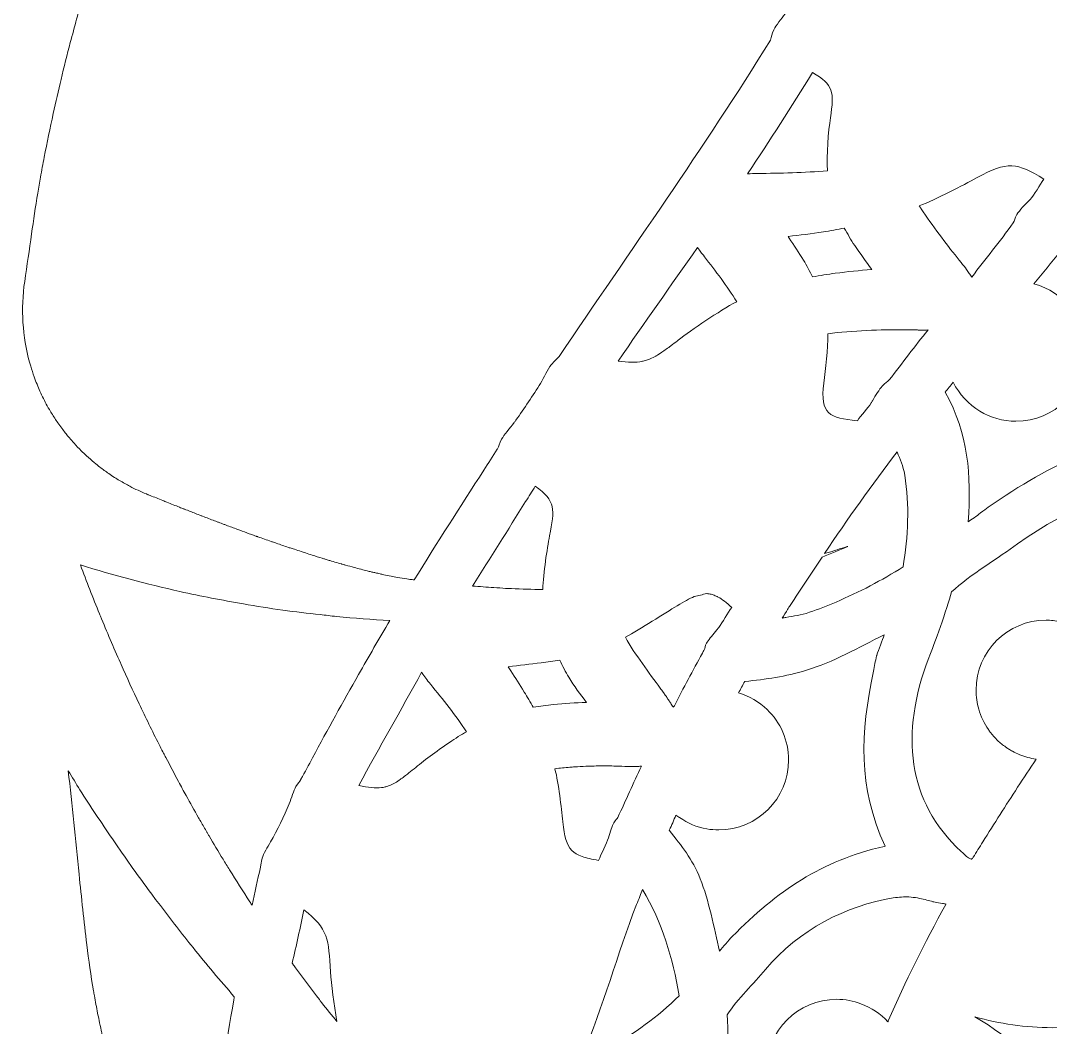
# Model space of a CAD drawing. Header units: millimetres. Extents: x -416 to 1516, y -417 to 43.
# Drawn here: x 976.61 to 1010.99, y -150.5 to -116.87 of the extents above; entities that cross this region are included whole.
import ezdxf

# ---------------------------------------------------------------- set-up
doc = ezdxf.new("R2010")
doc.units = ezdxf.units.MM
doc.header["$MEASUREMENT"] = 0
doc.layers.add('Layer 2', color=7, linetype='Continuous')

msp = doc.modelspace()

# ---------------------------------------------------------------- linework, layer by layer
at = {"layer": 'Layer 2', "lineweight": 0}
for points, knots in [([(976.746, -125.58), (976.823, -125.051), (976.9, -124.522), (976.977, -123.994), (977.037, -123.54), (977.109, -123.087), (977.183, -122.635), (977.212, -122.458), (977.241, -122.282), (977.273, -122.105), (977.312, -121.881), (977.356, -121.657), (977.399, -121.434), (977.493, -120.947), (977.591, -120.462), (977.698, -119.979), (977.699, -119.976), (977.699, -119.973), (977.7, -119.97), (977.784, -119.59), (977.871, -119.211), (977.96, -118.833), (978.06, -118.421), (978.16, -118.01), (978.267, -117.602), (978.419, -117.083), (978.534, -116.552), (978.706, -116.04), (978.706, -116.04), (979.194, -114.498), (979.194, -114.498), (979.369, -114.026), (979.539, -113.551), (979.714, -113.079), (979.738, -113.015), (979.762, -112.952), (979.786, -112.888), (979.851, -112.716), (979.918, -112.544), (979.986, -112.373), (980.013, -112.306), (980.039, -112.239), (980.066, -112.172), (980.159, -111.945), (980.254, -111.719), (980.355, -111.495), (980.355, -111.495), (980.355, -111.495), (980.356, -111.494), (980.563, -111.008), (980.779, -110.525), (981.004, -110.047), (981.008, -110.038), (981.012, -110.03), (981.016, -110.021), (981.241, -109.543), (981.474, -109.071), (981.719, -108.605), (982.215, -107.661), (982.756, -106.743), (983.354, -105.868), (984.531, -104.109), (985.886, -102.485), (987.4, -101.031), (988.928, -99.6), (990.64, -98.337), (992.491, -97.241), (996.185, -95.025), (1000.33, -93.415), (1004.533, -91.798), (1005.58, -91.396), (1006.628, -90.993), (1007.676, -90.587), (1007.727, -91.008), (1007.767, -91.481), (1007.789, -91.899), (1007.796, -92.024), (1007.785, -92.198), (1007.799, -92.277), (1007.813, -92.355), (1007.824, -92.362), (1007.825, -92.395), (1007.902, -94.1), (1007.934, -95.858), (1007.859, -97.536), (1007.785, -99.214), (1007.575, -100.76), (1007.342, -102.409), (1007.333, -102.47), (1007.303, -102.486), (1007.274, -102.592), (1007.246, -102.698), (1007.254, -102.893), (1007.23, -103.052), (1007.157, -103.538), (1007.027, -104.058), (1006.922, -104.551), (1006.919, -104.565), (1006.916, -104.579), (1006.913, -104.593), (1006.9, -104.654), (1006.887, -104.712), (1006.871, -104.774), (1006.843, -104.889), (1006.811, -105.003), (1006.782, -105.118), (1005.91, -108.541), (1004.786, -111.77), (1003.156, -114.93), (1003.152, -114.938), (1003.158, -114.927), (1003.117, -114.982), (1003.079, -115.032), (1003.011, -115.173), (1002.95, -115.279), (1002.946, -115.287), (1002.941, -115.296), (1002.936, -115.304), (1002.691, -115.721), (1002.426, -116.21), (1002.154, -116.615), (1002.148, -116.624), (1002.141, -116.633), (1002.135, -116.641), (1002.009, -116.821), (1001.83, -117.017), (1001.761, -117.178), (1001.688, -117.348), (1001.69, -117.376), (1001.645, -117.525), (999.42, -121.123), (996.957, -124.578), (994.594, -128.085), (994.478, -128.201), (994.455, -128.22), (994.329, -128.367), (994.203, -128.514), (994.094, -128.785), (993.968, -128.988), (993.725, -129.381), (993.419, -129.832), (993.148, -130.212), (993.138, -130.226), (993.128, -130.241), (993.118, -130.255), (993.109, -130.267), (993.098, -130.281), (993.088, -130.294), (992.948, -130.483), (992.75, -130.708), (992.67, -130.855), (992.59, -131.002), (992.583, -131.083), (992.533, -131.171), (992.529, -131.177), (992.527, -131.183), (992.523, -131.189), (992.374, -131.421), (992.224, -131.654), (992.074, -131.887), (991.294, -133.1), (990.504, -134.329), (989.753, -135.551), (989.705, -135.544), (989.655, -135.54), (989.607, -135.534), (989.575, -135.529), (989.541, -135.523), (989.509, -135.518), (989.403, -135.502), (989.297, -135.486), (989.185, -135.466), (989.118, -135.454), (989.047, -135.439), (988.979, -135.425), (988.897, -135.409), (988.817, -135.394), (988.732, -135.376), (988.693, -135.368), (988.652, -135.358), (988.612, -135.348), (988.585, -135.342), (988.559, -135.336), (988.533, -135.33), (988.523, -135.328), (988.513, -135.326), (988.502, -135.323), (988.499, -135.322), (988.495, -135.322), (988.492, -135.321), (988.452, -135.312), (988.412, -135.302), (988.372, -135.293), (988.332, -135.284), (988.293, -135.276), (988.252, -135.266), (988.251, -135.265), (988.251, -135.265), (988.25, -135.265), (988.228, -135.26), (988.206, -135.254), (988.184, -135.248), (988.118, -135.231), (988.052, -135.214), (987.986, -135.197), (987.984, -135.197), (987.982, -135.196), (987.979, -135.196), (987.977, -135.195), (987.975, -135.195), (987.973, -135.194), (987.898, -135.175), (987.824, -135.157), (987.748, -135.136), (987.653, -135.111), (987.556, -135.083), (987.46, -135.056), (987.445, -135.052), (987.429, -135.047), (987.414, -135.043), (987.389, -135.036), (987.365, -135.029), (987.34, -135.023), (987.339, -135.022), (987.338, -135.022), (987.336, -135.021), (987.328, -135.019), (987.319, -135.017), (987.311, -135.014), (987.281, -135.006), (987.251, -134.998), (987.221, -134.989), (987.145, -134.967), (987.068, -134.944), (986.991, -134.921), (986.972, -134.915), (986.955, -134.91), (986.937, -134.904), (986.929, -134.902), (986.921, -134.9), (986.914, -134.898), (986.869, -134.884), (986.824, -134.871), (986.779, -134.857), (986.745, -134.847), (986.712, -134.838), (986.678, -134.827), (986.568, -134.793), (986.456, -134.757), (986.344, -134.722), (986.269, -134.698), (986.195, -134.676), (986.119, -134.651), (986.071, -134.635), (986.022, -134.619), (985.973, -134.603), (985.898, -134.578), (985.824, -134.554), (985.75, -134.529), (985.703, -134.514), (985.656, -134.498), (985.609, -134.483), (985.59, -134.477), (985.57, -134.47), (985.551, -134.464), (985.417, -134.419), (985.283, -134.373), (985.148, -134.326), (985.105, -134.311), (985.063, -134.297), (985.02, -134.282), (985.004, -134.277), (984.988, -134.271), (984.972, -134.266), (984.827, -134.215), (984.68, -134.163), (984.534, -134.111), (984.524, -134.107), (984.513, -134.103), (984.503, -134.1), (984.501, -134.099), (984.5, -134.098), (984.498, -134.098), (984.492, -134.096), (984.486, -134.094), (984.48, -134.092), (984.45, -134.081), (984.42, -134.07), (984.39, -134.059), (984.341, -134.042), (984.293, -134.024), (984.244, -134.007), (984.138, -133.968), (984.032, -133.93), (983.926, -133.891), (983.884, -133.875), (983.843, -133.861), (983.802, -133.845), (983.677, -133.799), (983.552, -133.752), (983.427, -133.705), (983.418, -133.702), (983.409, -133.699), (983.401, -133.696), (983.368, -133.683), (983.335, -133.671), (983.302, -133.659), (983.274, -133.648), (983.246, -133.638), (983.219, -133.627), (983.202, -133.621), (983.185, -133.615), (983.168, -133.608), (983.141, -133.598), (983.113, -133.587), (983.086, -133.577), (982.953, -133.526), (982.82, -133.476), (982.688, -133.425), (982.671, -133.418), (982.653, -133.412), (982.636, -133.405), (982.574, -133.381), (982.513, -133.357), (982.451, -133.333), (982.329, -133.286), (982.207, -133.238), (982.086, -133.191), (982.083, -133.189), (982.079, -133.188), (982.076, -133.187), (982.075, -133.186), (982.074, -133.186), (982.073, -133.185), (982.069, -133.184), (982.066, -133.183), (982.062, -133.182), (982.062, -133.181), (982.061, -133.181), (982.06, -133.181), (982.06, -133.181), (982.06, -133.18), (982.059, -133.18), (982.035, -133.171), (982.012, -133.161), (981.989, -133.152), (981.965, -133.143), (981.942, -133.133), (981.918, -133.124), (981.776, -133.067), (981.636, -133.011), (981.495, -132.955), (981.448, -132.936), (981.402, -132.918), (981.356, -132.899), (981.213, -132.842), (981.069, -132.785), (980.93, -132.729), (980.93, -132.729), (980.93, -132.729), (980.93, -132.729), (980.93, -132.729), (980.93, -132.729), (980.93, -132.729), (980.93, -132.729), (980.93, -132.729), (980.93, -132.729), (980.91, -132.721), (980.89, -132.713), (980.869, -132.705), (980.862, -132.701), (980.854, -132.698), (980.846, -132.695), (980.834, -132.69), (980.821, -132.685), (980.809, -132.68), (980.62, -132.603), (980.437, -132.517), (980.259, -132.425), (980.201, -132.395), (980.146, -132.36), (980.088, -132.329), (979.971, -132.263), (979.854, -132.197), (979.742, -132.126), (979.677, -132.084), (979.615, -132.039), (979.551, -131.996), (979.452, -131.927), (979.353, -131.858), (979.258, -131.785), (979.194, -131.735), (979.132, -131.684), (979.07, -131.632), (978.981, -131.558), (978.894, -131.483), (978.809, -131.404), (978.749, -131.349), (978.69, -131.293), (978.633, -131.236), (978.551, -131.154), (978.472, -131.071), (978.395, -130.986), (978.342, -130.927), (978.288, -130.868), (978.237, -130.807), (978.161, -130.717), (978.089, -130.623), (978.018, -130.53), (977.972, -130.469), (977.925, -130.409), (977.881, -130.347), (977.808, -130.243), (977.74, -130.134), (977.673, -130.026), (977.638, -129.97), (977.602, -129.917), (977.569, -129.86), (977.476, -129.7), (977.389, -129.536), (977.31, -129.368), (977.237, -129.214), (977.171, -129.058), (977.111, -128.898), (977.094, -128.855), (977.079, -128.811), (977.063, -128.767), (977.022, -128.651), (976.984, -128.535), (976.949, -128.417), (976.936, -128.372), (976.922, -128.327), (976.909, -128.282), (976.675, -127.422), (976.609, -126.505), (976.746, -125.58)], [0, 0, 0, 0, 1, 1, 1, 2, 2, 2, 3, 3, 3, 4, 4, 4, 5, 5, 5, 6, 6, 6, 7, 7, 7, 8, 8, 8, 9, 9, 9, 10, 10, 10, 11, 11, 11, 12, 12, 12, 13, 13, 13, 14, 14, 14, 15, 15, 15, 16, 16, 16, 17, 17, 17, 18, 18, 18, 19, 19, 19, 20, 20, 20, 21, 21, 21, 22, 22, 22, 23, 23, 23, 24, 24, 24, 25, 25, 25, 26, 26, 26, 27, 27, 27, 28, 28, 28, 29, 29, 29, 30, 30, 30, 31, 31, 31, 32, 32, 32, 33, 33, 33, 34, 34, 34, 35, 35, 35, 36, 36, 36, 37, 37, 37, 38, 38, 38, 39, 39, 39, 40, 40, 40, 41, 41, 41, 42, 42, 42, 43, 43, 43, 44, 44, 44, 45, 45, 45, 46, 46, 46, 47, 47, 47, 48, 48, 48, 49, 49, 49, 50, 50, 50, 51, 51, 51, 52, 52, 52, 53, 53, 53, 54, 54, 54, 55, 55, 55, 56, 56, 56, 57, 57, 57, 58, 58, 58, 59, 59, 59, 60, 60, 60, 61, 61, 61, 62, 62, 62, 63, 63, 63, 64, 64, 64, 65, 65, 65, 66, 66, 66, 67, 67, 67, 68, 68, 68, 69, 69, 69, 70, 70, 70, 71, 71, 71, 72, 72, 72, 73, 73, 73, 74, 74, 74, 75, 75, 75, 76, 76, 76, 77, 77, 77, 78, 78, 78, 79, 79, 79, 80, 80, 80, 81, 81, 81, 82, 82, 82, 83, 83, 83, 84, 84, 84, 85, 85, 85, 86, 86, 86, 87, 87, 87, 88, 88, 88, 89, 89, 89, 90, 90, 90, 91, 91, 91, 92, 92, 92, 93, 93, 93, 94, 94, 94, 95, 95, 95, 96, 96, 96, 97, 97, 97, 98, 98, 98, 99, 99, 99, 100, 100, 100, 101, 101, 101, 102, 102, 102, 103, 103, 103, 104, 104, 104, 105, 105, 105, 106, 106, 106, 107, 107, 107, 108, 108, 108, 109, 109, 109, 110, 110, 110, 111, 111, 111, 112, 112, 112, 113, 113, 113, 114, 114, 114, 115, 115, 115, 116, 116, 116, 117, 117, 117, 118, 118, 118, 119, 119, 119, 120, 120, 120, 121, 121, 121, 122, 122, 122, 123, 123, 123, 124, 124, 124, 125, 125, 125, 126, 126, 126, 127, 127, 127, 128, 128, 128, 129, 129, 129, 130, 130, 130, 131, 131, 131, 132, 132, 132, 133, 133, 133, 134, 134, 134, 135, 135, 135, 136, 136, 136, 137, 137, 137, 138, 138, 138, 139, 139, 139, 140, 140, 140, 141, 141, 141, 142, 142, 142, 143, 143, 143, 144, 144, 144, 145, 145, 145, 145]), ([(1003.65, -120.113), (1003.583, -120.574), (1003.508, -121.361), (1003.551, -121.883), (1002.781, -121.955), (1001.972, -121.965), (1001.217, -121.98), (1001.056, -121.983), (1001.024, -121.981), (1000.882, -121.986), (1001.624, -120.869), (1002.343, -119.754), (1003.048, -118.609), (1003.767, -119.01), (1003.774, -119.26), (1003.65, -120.113)], [0, 0, 0, 0, 1, 1, 1, 2, 2, 2, 3, 3, 3, 4, 4, 4, 5, 5, 5, 5]), ([(1009.705, -121.723), (1010.023, -121.734), (1010.327, -121.885), (1010.777, -122.169), (1010.619, -122.368), (1010.475, -122.681), (1010.315, -122.845), (1010.155, -123.009), (1009.959, -123.209), (1009.874, -123.347), (1009.788, -123.485), (1009.812, -123.543), (1009.754, -123.624), (1009.305, -124.257), (1008.826, -124.82), (1008.37, -125.439), (1008.338, -125.391), (1008.31, -125.35), (1008.284, -125.312), (1008.158, -125.129), (1008.081, -125.034), (1007.881, -124.786), (1007.508, -124.323), (1007.036, -123.706), (1006.68, -123.158), (1006.66, -123.126), (1006.635, -123.091), (1006.615, -123.06), (1007.196, -122.831), (1008.059, -122.375), (1008.547, -122.113), (1009.054, -121.84), (1009.386, -121.712), (1009.705, -121.723)], [0, 0, 0, 0, 1, 1, 1, 2, 2, 2, 3, 3, 3, 4, 4, 4, 5, 5, 5, 6, 6, 6, 7, 7, 7, 8, 8, 8, 9, 9, 9, 10, 10, 10, 11, 11, 11, 11]), ([(1015.648, -130.531), (1013.056, -130.69), (1011.043, -131.639), (1008.916, -133.126), (1008.85, -133.173), (1008.758, -133.241), (1008.663, -133.313), (1008.519, -133.42), (1008.364, -133.537), (1008.248, -133.612), (1008.35, -132.031), (1008.263, -130.693), (1007.481, -129.28), (1007.57, -129.17), (1007.661, -129.061), (1007.75, -128.951), (1007.949, -129.352), (1008.259, -129.685), (1008.64, -129.915), (1008.991, -130.128), (1009.401, -130.253), (1009.842, -130.253), (1011.132, -130.253), (1012.177, -129.208), (1012.177, -127.918), (1012.177, -126.837), (1011.441, -125.929), (1010.443, -125.664), (1010.735, -125.309), (1011.024, -124.952), (1011.317, -124.597), (1013.232, -124.557), (1014.945, -124.174), (1016.7, -123.419), (1016.632, -123.616), (1016.469, -123.945), (1016.407, -124.116), (1015.608, -126.307), (1015.121, -128.239), (1015.648, -130.531)], [0, 0, 0, 0, 1, 1, 1, 2, 2, 2, 3, 3, 3, 4, 4, 4, 5, 5, 5, 6, 6, 6, 7, 7, 7, 8, 8, 8, 9, 9, 9, 10, 10, 10, 11, 11, 11, 12, 12, 12, 13, 13, 13, 13]), ([(1004.111, -123.799), (1004.217, -123.991), (1004.337, -124.2), (1004.458, -124.378), (1004.647, -124.657), (1004.831, -124.914), (1005.028, -125.184), (1004.615, -125.218), (1004.224, -125.257), (1003.809, -125.31), (1003.568, -125.341), (1003.296, -125.388), (1003.051, -125.432), (1002.959, -125.248), (1002.855, -125.046), (1002.749, -124.876), (1002.59, -124.618), (1002.433, -124.379), (1002.267, -124.133), (1002.255, -124.115), (1002.244, -124.098), (1002.232, -124.08), (1002.632, -124.038), (1003.01, -123.991), (1003.413, -123.929), (1003.633, -123.895), (1003.887, -123.845), (1004.111, -123.799)], [0, 0, 0, 0, 1, 1, 1, 2, 2, 2, 3, 3, 3, 4, 4, 4, 5, 5, 5, 6, 6, 6, 7, 7, 7, 8, 8, 8, 9, 9, 9, 9]), ([(998.565, -127.545), (998.557, -127.551), (998.55, -127.556), (998.542, -127.562), (998.466, -127.621), (998.395, -127.675), (998.327, -127.726), (998.301, -127.746), (998.277, -127.764), (998.251, -127.783), (998.195, -127.824), (998.142, -127.863), (998.091, -127.899), (998.068, -127.915), (998.045, -127.932), (998.022, -127.947), (997.955, -127.993), (997.89, -128.035), (997.826, -128.072), (997.824, -128.073), (997.822, -128.074), (997.82, -128.075), (997.757, -128.111), (997.695, -128.14), (997.633, -128.167), (997.614, -128.175), (997.594, -128.182), (997.575, -128.189), (997.528, -128.207), (997.479, -128.222), (997.43, -128.234), (997.41, -128.239), (997.39, -128.245), (997.369, -128.249), (997.149, -128.295), (996.899, -128.292), (996.559, -128.241), (997.443, -126.965), (998.318, -125.713), (999.212, -124.454), (999.305, -124.581), (999.338, -124.617), (999.446, -124.758), (999.802, -125.227), (1000.21, -125.738), (1000.518, -126.262), (999.928, -126.57), (999.02, -127.196), (998.565, -127.545)], [0, 0, 0, 0, 1, 1, 1, 2, 2, 2, 3, 3, 3, 4, 4, 4, 5, 5, 5, 6, 6, 6, 7, 7, 7, 8, 8, 8, 9, 9, 9, 10, 10, 10, 11, 11, 11, 12, 12, 12, 13, 13, 13, 14, 14, 14, 15, 15, 15, 16, 16, 16, 16]), ([(1005.61, -128.868), (1005.55, -128.943), (1005.482, -128.961), (1005.377, -129.077), (1005.28, -129.185), (1005.156, -129.383), (1005.054, -129.565), (1005.046, -129.579), (1005.037, -129.593), (1005.03, -129.607), (1005.024, -129.618), (1005.014, -129.63), (1005.007, -129.641), (1004.893, -129.827), (1004.676, -130.047), (1004.548, -130.236), (1003.61, -130.14), (1003.303, -130.021), (1003.424, -128.982), (1003.48, -128.505), (1003.574, -127.843), (1003.557, -127.328), (1004.387, -127.225), (1005.333, -127.189), (1006.129, -127.196), (1006.192, -127.197), (1006.247, -127.198), (1006.297, -127.199), (1006.306, -127.199), (1006.314, -127.199), (1006.322, -127.199), (1006.382, -127.2), (1006.435, -127.202), (1006.485, -127.203), (1006.508, -127.203), (1006.53, -127.204), (1006.552, -127.204), (1006.566, -127.205), (1006.58, -127.205), (1006.594, -127.205), (1006.628, -127.206), (1006.662, -127.206), (1006.699, -127.206), (1006.702, -127.206), (1006.705, -127.206), (1006.708, -127.206), (1006.709, -127.206), (1006.71, -127.206), (1006.711, -127.206), (1006.77, -127.206), (1006.834, -127.206), (1006.911, -127.204), (1006.912, -127.204), (1006.913, -127.204), (1006.914, -127.204), (1006.448, -127.749), (1006.065, -128.307), (1005.61, -128.868)], [0, 0, 0, 0, 1, 1, 1, 2, 2, 2, 3, 3, 3, 4, 4, 4, 5, 5, 5, 6, 6, 6, 7, 7, 7, 8, 8, 8, 9, 9, 9, 10, 10, 10, 11, 11, 11, 12, 12, 12, 13, 13, 13, 14, 14, 14, 15, 15, 15, 16, 16, 16, 17, 17, 17, 18, 18, 18, 19, 19, 19, 19]), ([(1003.835, -136.29), (1003.542, -136.415), (1003.248, -136.531), (1002.954, -136.632), (1002.645, -136.737), (1002.434, -136.754), (1002.164, -136.804), (1002.121, -136.812), (1002.081, -136.819), (1002.034, -136.829), (1002.092, -136.749), (1002.171, -136.61), (1002.215, -136.544), (1002.258, -136.479), (1002.274, -136.447), (1002.303, -136.403), (1002.654, -135.861), (1003.01, -135.324), (1003.369, -134.789), (1003.659, -134.674), (1003.946, -134.554), (1004.231, -134.429), (1004.231, -134.429), (1004.231, -134.429), (1004.231, -134.429), (1004.231, -134.429), (1004.23, -134.43), (1004.229, -134.43), (1004.23, -134.43), (1004.23, -134.429), (1004.23, -134.429), (1004.23, -134.429), (1004.23, -134.429), (1004.23, -134.429), (1004.23, -134.429), (1004.23, -134.429), (1004.23, -134.429), (1004.23, -134.429), (1004.23, -134.429), (1004.229, -134.429), (1004.23, -134.429), (1004.23, -134.429), (1004.23, -134.429), (1004.23, -134.429), (1004.23, -134.429), (1004.23, -134.429), (1004.23, -134.429), (1004.23, -134.429), (1004.23, -134.429), (1004.23, -134.429), (1004.23, -134.429), (1004.23, -134.429), (1004.23, -134.429), (1004.23, -134.429), (1004.23, -134.429), (1004.23, -134.429), (1004.23, -134.429), (1004.23, -134.429), (1004.23, -134.429), (1004.23, -134.429), (1004.23, -134.429), (1004.194, -134.441), (1004.157, -134.452), (1004.12, -134.463), (1003.897, -134.536), (1003.673, -134.606), (1003.449, -134.672), (1004.227, -133.516), (1005.027, -132.378), (1005.878, -131.268), (1005.975, -131.562), (1006.078, -131.715), (1006.13, -132.048), (1006.287, -133.052), (1006.249, -134.096), (1006.072, -135.118), (1005.365, -135.561), (1004.606, -135.963), (1003.835, -136.29)], [0, 0, 0, 0, 1, 1, 1, 2, 2, 2, 3, 3, 3, 4, 4, 4, 5, 5, 5, 6, 6, 6, 7, 7, 7, 8, 8, 8, 9, 9, 9, 10, 10, 10, 11, 11, 11, 12, 12, 12, 13, 13, 13, 14, 14, 14, 15, 15, 15, 16, 16, 16, 17, 17, 17, 18, 18, 18, 19, 19, 19, 20, 20, 20, 21, 21, 21, 22, 22, 22, 23, 23, 23, 24, 24, 24, 25, 25, 25, 26, 26, 26, 26]), ([(1006.936, -138.152), (1007.102, -137.72), (1007.542, -136.525), (1007.693, -135.951), (1008.295, -135.394), (1009.307, -134.78), (1009.892, -134.351), (1011.587, -133.107), (1013.719, -132.343), (1015.567, -132.343), (1016.258, -132.342), (1016.474, -132.552), (1016.749, -132.718), (1016.665, -132.835), (1016.581, -132.95), (1016.497, -133.067), (1016.115, -133.599), (1015.733, -134.13), (1015.353, -134.657), (1015.213, -134.85), (1015.072, -135.047), (1014.931, -135.242), (1014.412, -135.962), (1013.891, -136.688), (1013.369, -137.419), (1013.209, -137.645), (1013.048, -137.868), (1012.887, -138.095), (1012.562, -137.511), (1011.992, -137.086), (1011.317, -136.948), (1011.165, -136.916), (1011.009, -136.895), (1010.847, -136.895), (1009.558, -136.895), (1008.513, -137.94), (1008.513, -139.23), (1008.513, -139.23), (1008.513, -139.23), (1008.513, -139.23), (1008.513, -139.45), (1008.543, -139.663), (1008.6, -139.866), (1008.67, -140.113), (1008.782, -140.342), (1008.924, -140.548), (1008.946, -140.581), (1008.969, -140.613), (1008.993, -140.644), (1009.062, -140.734), (1009.137, -140.82), (1009.218, -140.899), (1009.222, -140.903), (1009.226, -140.908), (1009.23, -140.912), (1009.315, -140.993), (1009.407, -141.066), (1009.503, -141.134), (1009.518, -141.145), (1009.533, -141.157), (1009.549, -141.168), (1009.565, -141.179), (1009.583, -141.188), (1009.6, -141.199), (1009.641, -141.225), (1009.682, -141.251), (1009.724, -141.274), (1009.804, -141.318), (1009.888, -141.356), (1009.973, -141.39), (1010.145, -141.46), (1010.325, -141.511), (1010.514, -141.538), (1010.307, -141.849), (1010.104, -142.163), (1009.899, -142.476), (1009.504, -143.08), (1009.116, -143.689), (1008.737, -144.301), (1008.63, -144.472), (1008.52, -144.642), (1008.415, -144.814), (1008.406, -144.829), (1008.398, -144.844), (1008.389, -144.859), (1008.385, -144.855), (1008.382, -144.851), (1008.378, -144.848), (1008.378, -144.848), (1008.378, -144.848), (1008.378, -144.848), (1008.378, -144.848), (1008.378, -144.848), (1008.378, -144.848), (1008.378, -144.848), (1008.378, -144.848), (1008.378, -144.848), (1008.378, -144.848), (1008.378, -144.848), (1008.378, -144.848), (1008.378, -144.848), (1008.378, -144.848), (1008.378, -144.848), (1008.375, -144.846), (1008.376, -144.853), (1008.373, -144.86), (1008.37, -144.869), (1008.364, -144.877), (1008.344, -144.873), (1008.334, -144.871), (1008.321, -144.866), (1008.304, -144.857), (1008.253, -144.83), (1008.165, -144.764), (1008.011, -144.62), (1006.215, -142.95), (1005.958, -140.689), (1006.936, -138.152)], [0, 0, 0, 0, 1, 1, 1, 2, 2, 2, 3, 3, 3, 4, 4, 4, 5, 5, 5, 6, 6, 6, 7, 7, 7, 8, 8, 8, 9, 9, 9, 10, 10, 10, 11, 11, 11, 12, 12, 12, 13, 13, 13, 14, 14, 14, 15, 15, 15, 16, 16, 16, 17, 17, 17, 18, 18, 18, 19, 19, 19, 20, 20, 20, 21, 21, 21, 22, 22, 22, 23, 23, 23, 24, 24, 24, 25, 25, 25, 26, 26, 26, 27, 27, 27, 28, 28, 28, 29, 29, 29, 30, 30, 30, 31, 31, 31, 32, 32, 32, 33, 33, 33, 34, 34, 34, 35, 35, 35, 36, 36, 36, 37, 37, 37, 38, 38, 38, 39, 39, 39, 39]), ([(992.805, -135.833), (992.674, -135.826), (992.543, -135.815), (992.412, -135.807), (992.175, -135.792), (991.938, -135.774), (991.701, -135.755), (992.292, -134.816), (992.879, -133.879), (993.47, -132.937), (993.578, -132.765), (993.686, -132.594), (993.794, -132.421), (994.491, -132.922), (994.438, -133.188), (994.27, -134.081), (994.187, -134.523), (994.068, -135.296), (994.041, -135.873), (993.692, -135.867), (993.343, -135.858), (992.995, -135.842), (992.97, -135.84), (992.945, -135.84), (992.92, -135.839), (992.881, -135.837), (992.843, -135.835), (992.805, -135.833)], [0, 0, 0, 0, 1, 1, 1, 2, 2, 2, 3, 3, 3, 4, 4, 4, 5, 5, 5, 6, 6, 6, 7, 7, 7, 8, 8, 8, 9, 9, 9, 9]), ([(1011.056, -150.505), (1011.056, -150.505), (1011.056, -150.505), (1011.056, -150.505), (1011.056, -150.505), (1011.056, -150.505), (1011.056, -150.505), (1016.188, -150.505), (1020.364, -146.329), (1020.364, -141.197), (1020.364, -138.838), (1019.476, -136.686), (1018.023, -135.045), (1017.935, -134.945), (1017.844, -134.846), (1017.752, -134.749), (1017.793, -134.692), (1017.834, -134.635), (1017.875, -134.578), (1019.28, -135.33), (1020.881, -135.762), (1022.583, -135.762), (1022.583, -135.762), (1022.583, -135.762), (1022.583, -135.762), (1022.583, -135.762), (1022.583, -135.762), (1022.583, -135.762), (1023.323, -135.762), (1024.043, -135.679), (1024.738, -135.526), (1022.102, -137.132), (1020.338, -140.034), (1020.338, -143.34), (1020.338, -146.32), (1021.777, -148.964), (1023.992, -150.632), (1023.25, -150.435), (1022.472, -150.325), (1021.668, -150.325), (1020.667, -150.325), (1019.706, -150.49), (1018.804, -150.788), (1018.77, -150.799), (1018.734, -150.808), (1018.7, -150.819), (1018.635, -150.842), (1018.573, -150.87), (1018.508, -150.894), (1015.809, -151.893), (1013.704, -154.126), (1012.892, -156.91), (1012.569, -154.02), (1010.876, -151.539), (1008.475, -150.138), (1009.295, -150.375), (1010.16, -150.505), (1011.056, -150.505)], [0, 0, 0, 0, 1, 1, 1, 2, 2, 2, 3, 3, 3, 4, 4, 4, 5, 5, 5, 6, 6, 6, 7, 7, 7, 8, 8, 8, 9, 9, 9, 10, 10, 10, 11, 11, 11, 12, 12, 12, 13, 13, 13, 14, 14, 14, 15, 15, 15, 16, 16, 16, 17, 17, 17, 18, 18, 18, 19, 19, 19, 19]), ([(983.585, -145.234), (983.512, -145.116), (983.441, -144.998), (983.369, -144.88), (983.211, -144.62), (983.055, -144.359), (982.901, -144.096), (982.884, -144.067), (982.866, -144.039), (982.849, -144.01), (982.834, -143.984), (982.819, -143.957), (982.803, -143.931), (982.735, -143.814), (982.667, -143.697), (982.6, -143.58), (982.598, -143.576), (982.596, -143.572), (982.594, -143.569), (982.579, -143.543), (982.565, -143.517), (982.551, -143.491), (982.411, -143.246), (982.273, -143), (982.138, -142.754), (982.052, -142.598), (981.965, -142.443), (981.881, -142.286), (981.738, -142.021), (981.6, -141.754), (981.462, -141.486), (981.435, -141.436), (981.408, -141.385), (981.382, -141.334), (981.376, -141.322), (981.369, -141.309), (981.363, -141.297), (981.319, -141.214), (981.275, -141.131), (981.232, -141.047), (981.004, -140.597), (980.784, -140.143), (980.567, -139.687), (980.361, -139.251), (980.16, -138.811), (979.964, -138.37), (979.956, -138.354), (979.948, -138.337), (979.941, -138.321), (979.711, -137.802), (979.489, -137.28), (979.274, -136.756), (979.265, -136.733), (979.254, -136.71), (979.245, -136.687), (979.024, -136.145), (978.811, -135.6), (978.609, -135.052), (979.707, -135.391), (980.815, -135.687), (981.931, -135.937), (982.634, -136.095), (983.34, -136.228), (984.047, -136.35), (984.485, -136.425), (984.924, -136.498), (985.364, -136.56), (985.364, -136.56), (985.364, -136.56), (985.364, -136.56), (985.778, -136.618), (986.192, -136.663), (986.607, -136.709), (986.789, -136.729), (986.971, -136.755), (987.154, -136.773), (987.154, -136.773), (987.154, -136.773), (987.154, -136.773), (987.747, -136.831), (988.341, -136.876), (988.935, -136.909), (988.577, -137.516), (988.234, -138.112), (987.895, -138.708), (987.373, -139.627), (986.865, -140.546), (986.359, -141.487), (986.23, -141.727), (986.101, -141.965), (985.971, -142.209), (985.969, -142.213), (985.968, -142.215), (985.966, -142.218), (985.921, -142.297), (985.874, -142.328), (985.8, -142.452), (985.722, -142.582), (985.659, -142.842), (985.581, -143.027), (985.407, -143.439), (985.18, -143.912), (984.957, -144.301), (984.856, -144.479), (984.714, -144.688), (984.675, -144.845), (984.636, -145.001), (984.646, -145.024), (984.618, -145.147), (984.519, -145.57), (984.43, -145.994), (984.339, -146.417), (984.314, -146.378), (984.289, -146.339), (984.264, -146.3), (984.033, -145.947), (983.807, -145.592), (983.585, -145.234)], [0, 0, 0, 0, 1, 1, 1, 2, 2, 2, 3, 3, 3, 4, 4, 4, 5, 5, 5, 6, 6, 6, 7, 7, 7, 8, 8, 8, 9, 9, 9, 10, 10, 10, 11, 11, 11, 12, 12, 12, 13, 13, 13, 14, 14, 14, 15, 15, 15, 16, 16, 16, 17, 17, 17, 18, 18, 18, 19, 19, 19, 20, 20, 20, 21, 21, 21, 22, 22, 22, 23, 23, 23, 24, 24, 24, 25, 25, 25, 26, 26, 26, 27, 27, 27, 28, 28, 28, 29, 29, 29, 30, 30, 30, 31, 31, 31, 32, 32, 32, 33, 33, 33, 34, 34, 34, 35, 35, 35, 36, 36, 36, 37, 37, 37, 38, 38, 38, 39, 39, 39, 39]), ([(998.202, -139.495), (998.2, -139.493), (998.198, -139.489), (998.196, -139.487), (998.193, -139.482), (998.19, -139.478), (998.187, -139.473), (998.164, -139.44), (998.14, -139.405), (998.113, -139.368), (998.112, -139.366), (998.11, -139.364), (998.109, -139.363), (998.099, -139.348), (998.086, -139.33), (998.075, -139.314), (998.07, -139.308), (998.067, -139.303), (998.063, -139.297), (998.048, -139.276), (998.031, -139.253), (998.014, -139.23), (997.997, -139.207), (997.985, -139.189), (997.966, -139.163), (997.611, -138.675), (997.114, -138.037), (996.807, -137.464), (997.306, -137.179), (998.106, -136.672), (998.535, -136.414), (998.762, -136.277), (998.944, -136.174), (999.103, -136.105), (999.242, -136.073), (999.38, -136.04), (999.518, -136.007), (999.531, -136.007), (999.545, -136.012), (999.559, -136.013), (999.607, -136.017), (999.656, -136.022), (999.705, -136.037), (999.747, -136.05), (999.79, -136.073), (999.834, -136.094), (999.845, -136.099), (999.856, -136.104), (999.867, -136.108), (999.878, -136.114), (999.888, -136.116), (999.899, -136.122), (1000.034, -136.198), (1000.182, -136.312), (1000.36, -136.467), (1000.216, -136.66), (1000.057, -136.963), (999.919, -137.141), (999.91, -137.152), (999.901, -137.168), (999.892, -137.178), (999.882, -137.19), (999.872, -137.202), (999.861, -137.214), (999.733, -137.365), (999.603, -137.517), (999.532, -137.632), (999.528, -137.638), (999.523, -137.644), (999.52, -137.649), (999.518, -137.653), (999.517, -137.656), (999.515, -137.659), (999.45, -137.774), (999.467, -137.817), (999.434, -137.882), (999.433, -137.884), (999.433, -137.885), (999.432, -137.886), (999.413, -137.922), (999.394, -137.956), (999.375, -137.992), (999.054, -138.588), (998.739, -139.154), (998.441, -139.756), (998.426, -139.769), (998.411, -139.783), (998.396, -139.796), (998.388, -139.783), (998.382, -139.775), (998.375, -139.763), (998.347, -139.718), (998.321, -139.677), (998.298, -139.641), (998.297, -139.64), (998.296, -139.638), (998.295, -139.636), (998.292, -139.631), (998.288, -139.625), (998.284, -139.62), (998.283, -139.618), (998.281, -139.615), (998.28, -139.612), (998.254, -139.574), (998.23, -139.537), (998.205, -139.5), (998.204, -139.499), (998.203, -139.497), (998.202, -139.495)], [0, 0, 0, 0, 1, 1, 1, 2, 2, 2, 3, 3, 3, 4, 4, 4, 5, 5, 5, 6, 6, 6, 7, 7, 7, 8, 8, 8, 9, 9, 9, 10, 10, 10, 11, 11, 11, 12, 12, 12, 13, 13, 13, 14, 14, 14, 15, 15, 15, 16, 16, 16, 17, 17, 17, 18, 18, 18, 19, 19, 19, 20, 20, 20, 21, 21, 21, 22, 22, 22, 23, 23, 23, 24, 24, 24, 25, 25, 25, 26, 26, 26, 27, 27, 27, 28, 28, 28, 29, 29, 29, 30, 30, 30, 31, 31, 31, 32, 32, 32, 33, 33, 33, 34, 34, 34, 35, 35, 35, 36, 36, 36, 36]), ([(999.304, -145.535), (999.024, -144.841), (998.689, -144.464), (998.269, -143.905), (998.345, -143.741), (998.418, -143.576), (998.492, -143.411), (998.53, -143.44), (998.573, -143.462), (998.612, -143.489), (998.882, -143.673), (999.189, -143.809), (999.524, -143.866), (999.652, -143.888), (999.783, -143.899), (999.918, -143.899), (1001.207, -143.899), (1002.253, -142.854), (1002.253, -141.565), (1002.253, -140.903), (1001.977, -140.305), (1001.534, -139.881), (1001.268, -139.626), (1000.943, -139.434), (1000.58, -139.326), (1000.649, -139.197), (1000.719, -139.068), (1000.785, -138.94), (1001.514, -138.871), (1002.125, -138.779), (1002.848, -138.565), (1003.726, -138.304), (1004.609, -137.799), (1005.439, -137.384), (1005.387, -137.574), (1005.246, -137.878), (1005.198, -138.062), (1005.196, -138.071), (1005.191, -138.082), (1005.189, -138.09), (1005.151, -138.263), (1005.115, -138.432), (1005.081, -138.6), (1004.658, -140.672), (1004.557, -142.44), (1005.471, -144.447), (1005.46, -144.448), (1005.459, -144.446), (1005.447, -144.449), (1005.447, -144.449), (1005.447, -144.449), (1005.447, -144.449), (1005.446, -144.449), (1005.446, -144.449), (1005.446, -144.449), (1003.335, -144.937), (1001.887, -145.929), (1000.365, -147.463), (1000.244, -147.584), (1000.068, -147.81), (999.946, -147.945), (999.768, -147.182), (999.583, -146.229), (999.304, -145.535)], [0, 0, 0, 0, 1, 1, 1, 2, 2, 2, 3, 3, 3, 4, 4, 4, 5, 5, 5, 6, 6, 6, 7, 7, 7, 8, 8, 8, 9, 9, 9, 10, 10, 10, 11, 11, 11, 12, 12, 12, 13, 13, 13, 14, 14, 14, 15, 15, 15, 16, 16, 16, 17, 17, 17, 18, 18, 18, 19, 19, 19, 20, 20, 20, 21, 21, 21, 21]), ([(993.992, -138.32), (994.192, -138.299), (994.408, -138.264), (994.61, -138.231), (994.703, -138.417), (994.809, -138.628), (994.914, -138.802), (995.095, -139.104), (995.293, -139.362), (995.501, -139.639), (995.129, -139.656), (994.774, -139.679), (994.398, -139.714), (994.184, -139.735), (993.942, -139.772), (993.724, -139.805), (993.628, -139.641), (993.526, -139.451), (993.428, -139.295), (993.274, -139.051), (993.128, -138.819), (992.977, -138.583), (992.948, -138.538), (992.92, -138.494), (992.891, -138.449), (993.261, -138.411), (993.619, -138.36), (993.992, -138.32)], [0, 0, 0, 0, 1, 1, 1, 2, 2, 2, 3, 3, 3, 4, 4, 4, 5, 5, 5, 6, 6, 6, 7, 7, 7, 8, 8, 8, 9, 9, 9, 9]), ([(991.493, -140.622), (991.324, -140.717), (991.128, -140.843), (990.928, -140.978), (990.493, -141.273), (990.033, -141.621), (989.747, -141.855), (989.666, -141.922), (989.592, -141.981), (989.522, -142.037), (989.5, -142.054), (989.48, -142.07), (989.459, -142.086), (989.407, -142.126), (989.357, -142.163), (989.31, -142.197), (989.29, -142.212), (989.269, -142.227), (989.25, -142.24), (989.125, -142.325), (989.011, -142.388), (988.895, -142.43), (988.878, -142.437), (988.86, -142.442), (988.842, -142.447), (988.799, -142.46), (988.755, -142.471), (988.71, -142.479), (988.691, -142.482), (988.673, -142.485), (988.654, -142.488), (988.453, -142.512), (988.222, -142.486), (987.904, -142.411), (988.588, -141.135), (989.308, -139.904), (989.997, -138.636), (990.114, -138.807), (990.155, -138.864), (990.302, -139.044), (990.697, -139.525), (991.145, -140.078), (991.493, -140.622)], [0, 0, 0, 0, 1, 1, 1, 2, 2, 2, 3, 3, 3, 4, 4, 4, 5, 5, 5, 6, 6, 6, 7, 7, 7, 8, 8, 8, 9, 9, 9, 10, 10, 10, 11, 11, 11, 12, 12, 12, 13, 13, 13, 14, 14, 14, 14]), ([(978.561, -145.382), (978.441, -144.222), (978.328, -143.069), (978.201, -141.921), (978.332, -142.133), (978.456, -142.349), (978.589, -142.559), (978.59, -142.559), (978.59, -142.56), (978.59, -142.561), (978.942, -143.113), (979.305, -143.658), (979.674, -144.198), (979.674, -144.198), (979.675, -144.2), (979.675, -144.2), (979.736, -144.289), (979.796, -144.378), (979.857, -144.467), (979.858, -144.468), (979.859, -144.469), (979.86, -144.47), (980.238, -145.018), (980.625, -145.559), (981.022, -146.093), (981.022, -146.094), (981.023, -146.095), (981.024, -146.096), (981.037, -146.114), (981.05, -146.131), (981.063, -146.148), (981.063, -146.148), (981.067, -146.154), (981.067, -146.154), (981.135, -146.245), (981.207, -146.331), (981.275, -146.422), (981.633, -146.896), (981.994, -147.367), (982.366, -147.83), (982.815, -148.386), (983.274, -148.933), (983.744, -149.47), (983.744, -149.47), (983.744, -149.471), (983.744, -149.471), (983.738, -149.507), (983.733, -149.543), (983.727, -149.578), (983.221, -152.508), (982.873, -155.46), (982.66, -158.433), (982.654, -158.425), (982.648, -158.418), (982.643, -158.41), (982.516, -158.235), (982.393, -158.058), (982.273, -157.879), (982.259, -157.858), (982.246, -157.838), (982.232, -157.817), (982.026, -157.506), (981.833, -157.187), (981.647, -156.865), (981.619, -156.815), (981.589, -156.766), (981.561, -156.716), (981.382, -156.398), (981.214, -156.074), (981.054, -155.746), (981.008, -155.653), (980.966, -155.558), (980.922, -155.464), (980.809, -155.222), (980.701, -154.978), (980.597, -154.732), (980.548, -154.616), (980.499, -154.501), (980.452, -154.385), (980.322, -154.059), (980.198, -153.731), (980.083, -153.398), (980.073, -153.37), (980.062, -153.341), (980.052, -153.312), (980.002, -153.163), (979.954, -153.012), (979.906, -152.862), (979.875, -152.766), (979.844, -152.671), (979.815, -152.574), (979.776, -152.444), (979.738, -152.313), (979.701, -152.182), (979.667, -152.063), (979.633, -151.944), (979.601, -151.824), (979.569, -151.707), (979.539, -151.59), (979.509, -151.473), (979.498, -151.431), (979.488, -151.388), (979.478, -151.345), (979.453, -151.248), (979.429, -151.15), (979.406, -151.052), (979.382, -150.952), (979.358, -150.852), (979.336, -150.751), (979.324, -150.699), (979.313, -150.647), (979.302, -150.594), (979.278, -150.483), (979.253, -150.372), (979.23, -150.261), (979.214, -150.18), (979.197, -150.099), (979.181, -150.018), (979.143, -149.825), (979.107, -149.631), (979.073, -149.438), (979.064, -149.384), (979.053, -149.33), (979.044, -149.276), (978.957, -148.763), (978.882, -148.249), (978.82, -147.733), (978.82, -147.733), (978.82, -147.733), (978.82, -147.733), (978.725, -146.945), (978.642, -146.162), (978.561, -145.382)], [0, 0, 0, 0, 1, 1, 1, 2, 2, 2, 3, 3, 3, 4, 4, 4, 5, 5, 5, 6, 6, 6, 7, 7, 7, 8, 8, 8, 9, 9, 9, 10, 10, 10, 11, 11, 11, 12, 12, 12, 13, 13, 13, 14, 14, 14, 15, 15, 15, 16, 16, 16, 17, 17, 17, 18, 18, 18, 19, 19, 19, 20, 20, 20, 21, 21, 21, 22, 22, 22, 23, 23, 23, 24, 24, 24, 25, 25, 25, 26, 26, 26, 27, 27, 27, 28, 28, 28, 29, 29, 29, 30, 30, 30, 31, 31, 31, 32, 32, 32, 33, 33, 33, 34, 34, 34, 35, 35, 35, 36, 36, 36, 37, 37, 37, 38, 38, 38, 39, 39, 39, 40, 40, 40, 41, 41, 41, 42, 42, 42, 43, 43, 43, 44, 44, 44, 44]), ([(996.679, -141.773), (996.833, -141.779), (996.93, -141.782), (997.023, -141.782), (997.024, -141.782), (997.025, -141.782), (997.025, -141.782), (997.07, -141.782), (997.114, -141.782), (997.162, -141.78), (997.164, -141.78), (997.167, -141.78), (997.169, -141.78), (997.218, -141.778), (997.271, -141.776), (997.334, -141.773), (997.336, -141.773), (997.337, -141.773), (997.339, -141.773), (997.058, -142.343), (996.832, -142.903), (996.547, -143.48), (996.517, -143.541), (996.48, -143.546), (996.418, -143.659), (996.356, -143.773), (996.297, -143.962), (996.237, -144.16), (996.176, -144.358), (995.993, -144.69), (995.91, -144.917), (995.683, -144.878), (995.501, -144.84), (995.355, -144.788), (995.281, -144.763), (995.217, -144.734), (995.16, -144.7), (994.932, -144.565), (994.825, -144.354), (994.757, -143.96), (994.74, -143.862), (994.726, -143.752), (994.712, -143.63), (994.712, -143.626), (994.711, -143.623), (994.711, -143.619), (994.659, -143.14), (994.582, -142.371), (994.45, -141.858), (994.451, -141.858), (994.452, -141.858), (994.454, -141.858), (994.615, -141.836), (994.782, -141.819), (994.951, -141.805), (995.002, -141.801), (995.055, -141.798), (995.106, -141.794), (995.232, -141.786), (995.357, -141.779), (995.483, -141.774), (995.534, -141.772), (995.586, -141.77), (995.637, -141.768), (995.805, -141.764), (995.972, -141.761), (996.136, -141.762), (996.137, -141.762), (996.139, -141.762), (996.14, -141.762), (996.326, -141.763), (996.506, -141.767), (996.679, -141.773)], [0, 0, 0, 0, 1, 1, 1, 2, 2, 2, 3, 3, 3, 4, 4, 4, 5, 5, 5, 6, 6, 6, 7, 7, 7, 8, 8, 8, 9, 9, 9, 10, 10, 10, 11, 11, 11, 12, 12, 12, 13, 13, 13, 14, 14, 14, 15, 15, 15, 16, 16, 16, 17, 17, 17, 18, 18, 18, 19, 19, 19, 20, 20, 20, 21, 21, 21, 22, 22, 22, 23, 23, 23, 24, 24, 24, 24]), ([(998.602, -149.436), (997.877, -150.135), (997.099, -150.735), (996.206, -151.176), (995.906, -151.324), (995.667, -151.351), (995.366, -151.451), (996.06, -149.796), (996.531, -148.06), (997.175, -146.391), (997.212, -146.296), (997.256, -146.21), (997.282, -146.12), (997.308, -146.03), (997.34, -145.968), (997.373, -145.885), (998.042, -147.008), (998.369, -148.159), (998.602, -149.436)], [0, 0, 0, 0, 1, 1, 1, 2, 2, 2, 3, 3, 3, 4, 4, 4, 5, 5, 5, 6, 6, 6, 6]), ([(1003.072, -157.262), (1003.068, -157.259), (1003.068, -157.265), (1003.066, -157.272), (1003.064, -157.28), (1003.059, -157.289), (1003.044, -157.29), (1003.039, -157.291), (1003.03, -157.289), (1003.022, -157.287), (1003.019, -157.286), (1003.017, -157.287), (1003.013, -157.286), (1003.007, -157.284), (1002.997, -157.279), (1002.989, -157.276), (1002.946, -157.258), (1002.88, -157.222), (1002.768, -157.143), (1001.426, -156.198), (1000.606, -154.653), (1000.329, -152.881), (1000.281, -152.573), (1000.244, -152.259), (1000.23, -151.939), (1000.23, -151.938), (1000.23, -151.936), (1000.23, -151.934), (1000.213, -151.566), (1000.242, -150.533), (1000.2, -150.07), (1000.553, -149.537), (1001.091, -149.029), (1001.477, -148.566), (1002.59, -147.23), (1004.191, -146.424), (1005.744, -146.172), (1005.943, -146.14), (1006.114, -146.132), (1006.266, -146.139), (1006.371, -146.144), (1006.464, -146.157), (1006.554, -146.173), (1006.577, -146.177), (1006.6, -146.181), (1006.622, -146.186), (1006.707, -146.203), (1006.789, -146.222), (1006.867, -146.243), (1006.935, -146.261), (1007.002, -146.279), (1007.069, -146.296), (1007.093, -146.301), (1007.117, -146.307), (1007.141, -146.312), (1007.22, -146.33), (1007.3, -146.346), (1007.386, -146.355), (1007.386, -146.356), (1007.386, -146.356), (1007.387, -146.356), (1007.437, -146.361), (1007.475, -146.368), (1007.509, -146.375), (1007.506, -146.379), (1007.504, -146.383), (1007.502, -146.387), (1006.786, -147.673), (1006.147, -148.972), (1005.579, -150.279), (1005.575, -150.289), (1005.57, -150.298), (1005.566, -150.308), (1005.32, -150.042), (1005.013, -149.836), (1004.668, -149.707), (1004.414, -149.612), (1004.141, -149.557), (1003.854, -149.557), (1002.565, -149.557), (1001.519, -150.602), (1001.519, -151.892), (1001.519, -153.02), (1002.32, -153.962), (1003.384, -154.179), (1003.536, -154.211), (1003.693, -154.227), (1003.854, -154.227), (1003.94, -154.227), (1004.025, -154.222), (1004.108, -154.212), (1004.053, -154.387), (1004.001, -154.562), (1003.948, -154.736), (1003.682, -155.618), (1003.444, -156.502), (1003.246, -157.388), (1003.245, -157.39), (1003.245, -157.391), (1003.245, -157.392), (1003.195, -157.348), (1003.14, -157.305), (1003.072, -157.262), (1003.072, -157.262), (1003.072, -157.262), (1003.072, -157.262), (1003.072, -157.262), (1003.072, -157.262), (1003.072, -157.262), (1003.072, -157.262), (1003.072, -157.262), (1003.072, -157.262)], [0, 0, 0, 0, 1, 1, 1, 2, 2, 2, 3, 3, 3, 4, 4, 4, 5, 5, 5, 6, 6, 6, 7, 7, 7, 8, 8, 8, 9, 9, 9, 10, 10, 10, 11, 11, 11, 12, 12, 12, 13, 13, 13, 14, 14, 14, 15, 15, 15, 16, 16, 16, 17, 17, 17, 18, 18, 18, 19, 19, 19, 20, 20, 20, 21, 21, 21, 22, 22, 22, 23, 23, 23, 24, 24, 24, 25, 25, 25, 26, 26, 26, 27, 27, 27, 28, 28, 28, 29, 29, 29, 30, 30, 30, 31, 31, 31, 32, 32, 32, 33, 33, 33, 34, 34, 34, 35, 35, 35, 36, 36, 36, 37, 37, 37, 37]), ([(985.791, -148.505), (985.761, -148.464), (985.73, -148.424), (985.7, -148.382), (985.696, -148.377), (985.692, -148.372), (985.688, -148.366), (985.684, -148.361), (985.68, -148.355), (985.676, -148.35), (985.815, -147.759), (985.95, -147.167), (986.066, -146.567), (986.892, -147.192), (986.889, -147.559), (986.958, -148.64), (986.985, -149.057), (987.073, -149.717), (987.173, -150.301), (987.003, -150.091), (986.831, -149.883), (986.665, -149.67), (986.659, -149.662), (986.653, -149.655), (986.647, -149.647), (986.627, -149.62), (986.607, -149.593), (986.586, -149.567), (986.316, -149.217), (986.052, -148.862), (985.791, -148.505)], [0, 0, 0, 0, 1, 1, 1, 2, 2, 2, 3, 3, 3, 4, 4, 4, 5, 5, 5, 6, 6, 6, 7, 7, 7, 8, 8, 8, 9, 9, 9, 10, 10, 10, 10])]:
    msp.add_open_spline(points, degree=3, knots=knots, dxfattribs=at)

doc.saveas('drawing.dxf')
